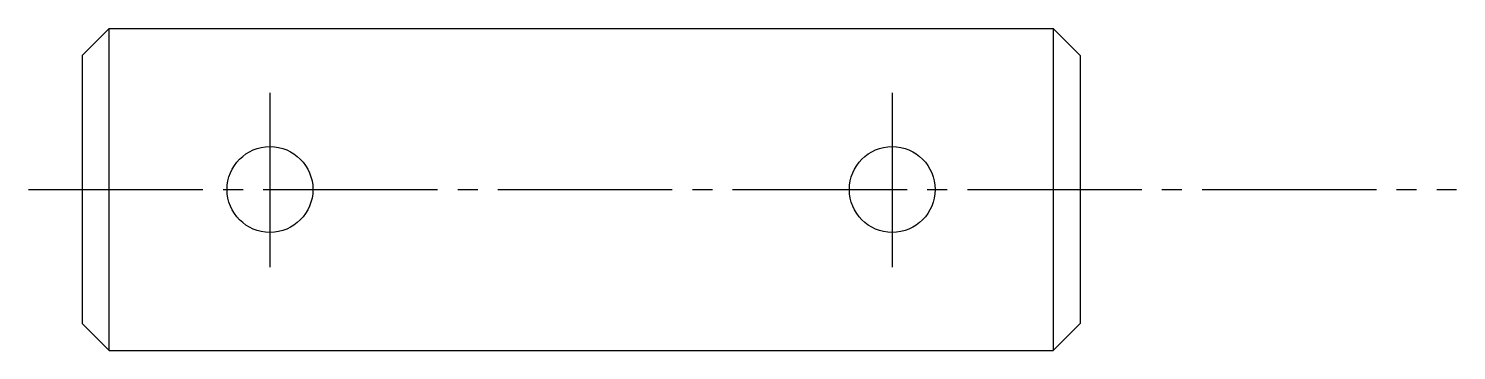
# Model space of a CAD drawing. Extents: x 21 to 330, y 20 to 230.
# Drawn here: x 244.83 to 271.45, y 222.65 to 228.65 of the extents above; entities outside this region: 2.
import ezdxf

# ---------------------------------------------------------------- set-up
doc = ezdxf.new("R2010")
doc.units = 0
doc.header["$LTSCALE"] = 0.25
doc.linetypes.add('CENTER', pattern=[17.5, 13, -1.5, 1.5, -1.5])
doc.layers.get('0').update_dxf_attribs({"linetype": 'CONTINUOUS'})
doc.layers.add('CENTER', color=1, linetype='CENTER')

msp = doc.modelspace()

# ---------------------------------------------------------------- linework, layer by layer
for p, q in [((246.333, 228.648), (245.833, 228.148)), ((246.333, 228.648), (263.933, 228.648)), ((246.333, 222.648), (246.333, 228.648)), ((263.933, 228.648), (263.933, 222.648)), ((263.933, 228.648), (264.433, 228.148)), ((245.833, 228.148), (245.833, 223.148)), ((264.433, 228.148), (264.433, 223.148)), ((245.833, 223.148), (246.333, 222.648)), ((264.433, 223.148), (263.933, 222.648)), ((246.333, 222.648), (263.933, 222.648)), ((250.733, 222.648), (250.733, 222.648)), ((255.133, 222.648), (255.133, 222.648))]:
    msp.add_line(p, q)
for centre in [(249.333, 225.648), (260.933, 225.648)]:
    msp.add_circle(centre, 0.8)
at = {"layer": 'CENTER', "color": 1, "linetype": 'CENTER'}
for p, q in [((249.333, 227.448), (249.333, 223.848)), ((260.933, 227.448), (260.933, 223.848)), ((244.833, 225.648), (271.45, 225.648))]:
    msp.add_line(p, q, dxfattribs=at)

# ---------------------------------------------------------------- texts
for s, p in [('CLGN 6-10', (20, 50)), ('CLGN06', (20, 20))]:
    msp.add_text(s, height=8).set_placement(p)

doc.saveas('drawing.dxf')
